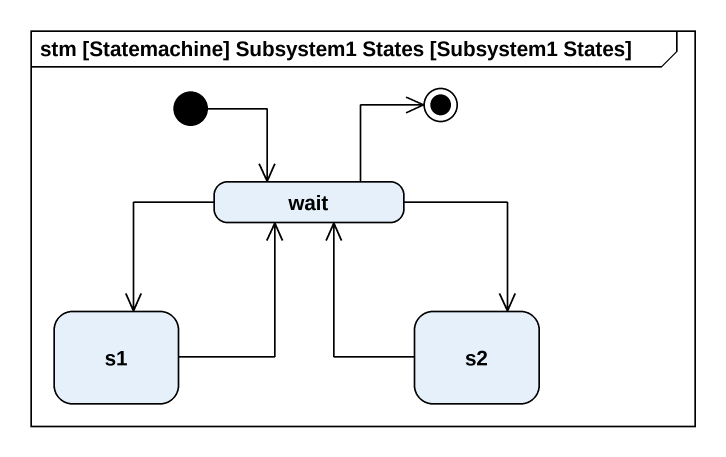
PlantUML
@startuml
mainframe stm [Statemachine] Subsystem1 States [Subsystem1 States]
hide empty description
state wait
state s1
state s2
[*] --> wait
wait --> s1
wait --> s2
s1 -up-> wait
s2 -up-> wait
wait -up-> [*]
@enduml
